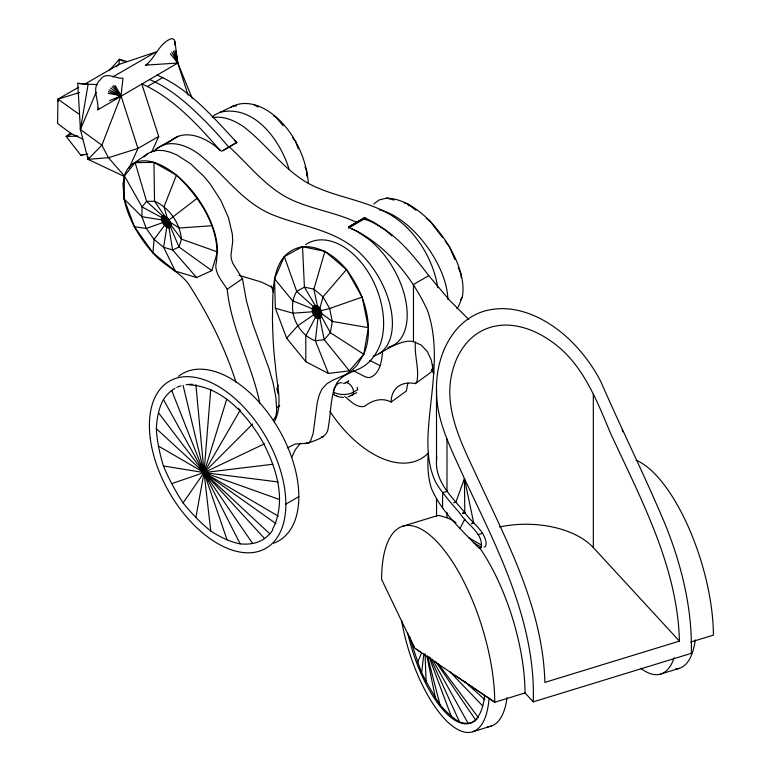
<?xml version="1.0" encoding="UTF-8"?>
<svg xmlns="http://www.w3.org/2000/svg" width="771" height="771" viewBox="0 0 771 771"><rect width="100%" height="100%" fill="white"/><g stroke="black" fill="none" stroke-linecap="round" stroke-linejoin="round"><path stroke-width="1.16" d="M274.322 421.814C283.641 404.245 276.336 384.006 275.411 365.396C273.348 350.169 272.818 334.787 272.433 319.435C273.213 293.79 269.204 253.09 302.521 246.672C320.148 245.727 335.173 256.059 346.034 269.021L346.478 269.551C359.084 286.455 367.632 306.405 368.403 327.665A67.703 43.745 66.8 0 1 363.787 354.265L349.369 370.803L328.436 373.482L305.808 361.705L305.808 335.828L320.148 308.439M484.159 547.111L485.306 546.649L485.952 544.991A8.365 3.209 72.9 0 0 485.855 541.107C483.157 529.224 471.283 522.372 464.797 512.609C452.201 497.247 435.172 482.135 436.511 460.374L436.511 389.692C435.798 357.734 451.295 321.295 484.005 311.214C514.883 302.213 546.803 318.201 568.969 339.095C581.768 351.268 592.485 365.579 600.648 381.231C621.686 429.447 645.125 476.594 665.508 525.09C681.795 565.769 692.464 609.292 691.336 653.336L533.253 701.861L525.032 692.936A120.507 46.193 72.9 0 0 479.369 547.429M236.09 382.589C225.248 348.087 208.729 315.512 189.281 285.106C180.029 271.305 163.221 265.677 152.918 252.782A66.711 34.512 55.3 0 1 134.433 226.751A67.096 34.714 55.3 0 1 124.179 199.188L124.401 175.855A66.865 34.589 55.3 0 1 135.156 162.652A66.451 34.377 55.3 0 1 153.94 162.402A66.248 34.281 55.3 0 1 175.441 174.352L176.443 175.162C200.508 197.819 222.414 230.895 215.793 265.378C215.697 274.601 222.607 281.849 227.214 289.241C231.127 329.159 252.117 364.5 259.808 403.426M78.44 87.335L57.941 99.16L57.594 123.456L70.797 133.393L82.458 138.973M192.249 98.447L177.773 63.029L145.7 65.13C155.713 57.69 159.414 42.232 171.904 38.55L174.092 39.485L174.95 41.692L177.773 63.029L97.821 109.858C99.151 99.883 90.949 88.395 99.97 80.088C105.974 70.807 115.139 78.893 122.994 78.237L121.018 95.797L101.878 145.189L88.029 159.366L124.141 176.376M415.473 341.977C414.066 355.2 419.443 368.567 416.928 381.655L415.338 383.63C402.057 380.701 391.128 387.871 391.167 402.038C382.059 397.277 372.104 400.216 364.596 406.375C356.597 408.196 350.285 400.881 344.733 396.342M428.223 454.003C427.385 465.347 427.972 476.854 431.22 487.812L431.365 488.255C441.407 512.06 461.559 529.735 479.061 548.22L480.372 548.393L481.287 547.304C483.166 532.809 467.159 524.829 460.393 513.958C452.028 503.848 442.901 494.288 436.116 482.993C428.821 468.527 427.471 452.047 427.992 436.087C429.881 394.424 441.561 351.412 427.548 310.617C412.832 278.292 388.199 247.799 356.462 230.895A66.576 38.434 60 0 0 351.537 228.852M318.384 318.635L318.596 306.752M220.207 150.47C197.588 124.806 173.62 98.004 141.758 83.856L158.691 136.457L137.97 148.417L108.422 157.708L88.029 159.366L80.415 129.528L80.55 125.991M432.888 364.471L432.107 370.649L430.517 372.624L415.338 383.63M174.747 44.949L174.95 41.692M88.029 159.366L88.183 156.995M436.511 460.374L436.752 456.875M168.02 218.482L167.355 227.59M272.712 530.101A85.176 52.621 43.8 0 1 269.811 533.811A85.379 52.736 43.8 0 1 264.53 538.505A85.263 45.026 44.6 0 1 241.034 543.94L240.157 543.863A85.292 38.068 48.3 0 1 227.031 539.787A85.253 38.049 48.3 0 1 210.762 531.017A85.273 33.336 54.1 0 1 195.873 517.428L204.045 472.584L210.762 389.172M152.918 252.782L154.104 239.482L167.856 220.814L197.521 198.002A66.508 34.406 55.3 0 0 176.443 175.162L153.94 162.402L135.156 162.652L124.401 175.855L122.984 184.144L124.141 198.995L134.433 226.751L152.918 252.782L175.354 271.113L196.615 277.55L211.823 270.621L217.499 251.915A67.202 34.772 55.3 0 0 212.333 225.701A66.932 34.628 55.3 0 0 197.521 198.002M382.512 352.154C381.77 361.416 379.766 374.398 369.521 377.626L365.849 377.115L353.465 370.812M428.955 656.728L451.151 715.989A84.617 20.615 59.8 0 1 440.029 704.887L435.336 697.456A84.511 13.791 65.2 0 1 426.064 681.198L421.641 672.794L423.819 653.837M124.439 176.01L108.422 157.708L101.878 145.189L80.415 129.528L80.83 126.03M319.165 307.224L315.378 340.811L328.436 373.482M80.415 129.528L88.125 84.241L77.755 83.345L80.415 129.528L96.124 92.327M287.544 447.826L295.206 444.029L308.304 443.171L310.636 440.771L313.113 433.63L317.276 402.539L319.078 395.378L321.921 389.162L326.769 383.833L332.648 380.276L345.109 374.812L351.528 370.735L357.118 365.194L363.787 354.265L368.403 327.665L362.158 297.086L346.478 269.551L324.948 251.356L302.521 246.672L284.316 256.57L274.515 278.784L275.353 308.227L286.648 338.151L305.808 361.705M317.228 318.394L323.01 296.835L346.478 269.551M166.199 226.934L168.579 219.08M324.948 251.356L313.903 289.135L324.234 339.674L349.369 370.803M316.63 318.076L318.645 311.33L318.028 306.27M407.859 383.235L406.346 391.032L391.167 402.038M195.873 517.428A85.292 33.346 54.1 0 1 183.074 502.904L204.045 472.584L226.684 399.359M223.224 150.692L236.803 142.394C213.056 117.173 189.599 89.157 157.053 75.028M436.511 389.692C436.039 421.602 451.96 450.322 464.441 478.637L455.892 502.094L453.685 502.769M291.91 457.039L295.409 449.56L300.507 443.238M176.443 175.162L164.059 206.647L169.842 227.734M165.601 226.452L167.856 220.814L167.461 217.875M316.033 317.768L318.645 311.33L320.563 309.171M373.733 204.016L378.966 200.026L386.676 198.089C403.773 198.822 417.872 209.23 429.64 220.747L430.131 221.248C443.99 236.514 455.738 254.045 461.019 274.187A67.703 33.799 54 0 1 462.166 297.461L458.408 306.713L456.866 308.525M421.641 672.823A84.771 11.035 72.2 0 1 417.766 661.884L421.506 653.162M129.133 168.117L137.97 148.417L121.018 95.797L115.158 85.552M151.511 152.465L158.691 136.457M272.587 529.282C287.419 500.495 275.96 465.992 261.379 439.48C245.708 413.593 221.556 386.416 189.213 384.874M460.065 528.289L464.846 519.162M97.821 109.858L98.727 108.162M165.013 225.97L167.856 220.814L169.524 220.419M278.177 385.066L276.866 388.661L278.061 393.769M210.762 531.007L204.045 472.584L240.157 410.268A85.292 60.514 71.6 0 0 238.287 408.245M314.925 316.833L318.645 311.33L320.977 309.894M460.383 300.035L462.166 297.461M347.808 381.973L348.694 380.835L344.955 382.994A7.132 4.115 60 0 1 352.733 388.411A7.132 4.115 60 0 1 350.371 395.658M314.423 316.216L318.645 311.33L329.641 308.487L362.158 297.086M273.377 420.253L275.864 416.167L276.722 410.509L275.912 397.499L273.252 383.669L269.224 369.328L252.474 323.039L246.354 300.43L242.441 278.697L232.794 263.325L231.261 258.805L231.021 254.835L232.726 241.419L232.302 233.999L228.447 217.653L220.882 200.527L210.242 184.067L204.055 176.549L190.668 163.818L176.742 154.875L170.034 152.138L163.645 150.615L157.708 150.345L152.359 151.347L147.753 153.583L132.535 164.127M286.648 338.151L297.702 325.863L318.645 311.33L321.555 311.436M109.125 70.662L119.37 59.309L127.34 61.603M308.304 443.171C316.177 439.653 327.82 437.783 328.292 427.115C331.202 412.35 329.988 396.304 337.091 382.647C342.488 374.696 352.068 372.22 360.288 368.307C370.099 363.286 376.855 353.937 380.517 343.731A67.482 43.6 66.8 0 0 374.764 284.364A66.229 42.791 66.8 0 0 316.418 240.301A67.646 43.716 66.8 0 0 305.586 244.658M163.934 224.795L167.856 220.814L169.919 221.152M174.872 388.391A85.273 46.954 75.9 0 0 171.711 390.502A85.292 46.964 75.9 0 0 163.442 399.571A85.273 39.639 72.8 0 0 158.479 412.755A85.292 39.649 72.8 0 0 156.359 428.676A85.292 34.232 67.5 0 0 158.489 446.091A85.273 34.232 67.5 0 0 163.433 465.973A85.292 31.958 60.9 0 0 171.711 483.619L204.045 472.584L252.609 424.05M143.965 157.014L147.753 153.583M313.913 315.59L318.645 311.33L321.729 312.236M116.267 66.74L118.879 64.456L156.118 51.908L112.778 76.927M474.29 721.319A84.617 29.876 56.8 0 0 475.726 720.095L477.076 718.919M212.189 117.009L214.617 114.985L233.035 106.147A66.451 41.971 65.2 0 1 253.938 104.663A66.248 41.846 65.2 0 1 275.536 116.566L283.082 125.712M163.442 224.101L167.856 220.814L170.314 221.884M70.807 133.181L66.2 136.477L81.032 155.501L87.74 153.882M227.214 289.241L242.441 278.697M177.619 63.116L175.942 51.262M115.158 99.247L121.018 95.797L113.742 85.668M77.755 83.345L84.82 84.116L118.879 64.456L119.37 59.309L123.668 61.275M147.502 86.4L162.797 77.572M81.032 155.501L83.085 154.316M156.301 148.976L171.605 140.149M162.98 145.141L178.274 136.313M236.803 142.394L221.508 151.232L213.981 145.141A66.566 38.434 60 0 0 169.919 141.691M364.269 218.039L364.76 217.634L364.76 218.723L348.473 228.12L348.926 226.732L364.269 217.914M468.749 319.483L449.753 300.459L428.772 275.652L413.468 284.489L413.468 341.659L421.159 345.042L427.356 351.634L431.249 359.951L433.794 373.231M276.712 407.502L279.738 405.758M379.101 353.638L393.914 345.08M356.751 392.651L348.135 396.872M285.848 504.128L298.83 496.63M162.951 223.417L167.856 220.814L179.248 228.023L212.333 225.701M313.113 314.173L318.645 311.33L321.892 313.045M71.115 134.019L66.2 136.477L77.9 136.062M163.442 465.973L204.045 472.584L264.53 443.759M305.094 443.682L307.118 442.814M145.7 65.13L147.907 64.205M109.482 100.654L121.018 95.797L112.2 86.4M389.307 347.075C397.2 344.704 404.929 339.597 413.468 341.659M312.814 313.383L318.645 311.33L332.291 321.42L368.403 327.665M464.797 512.609L462.59 513.284L464.797 512.609L464.441 478.637C497.43 548.624 535.932 622.024 533.253 701.861M473.712 522.989L471.505 523.663L473.712 522.989L464.441 478.637M478.213 534.602L482.617 533.243M679.434 641.106L544.866 682.412C542.948 607.876 506.325 540.413 475.9 474.387C461.395 443.19 443.643 408.871 451.922 373.366C455.324 358.207 463.198 343.625 475.967 334.402A59.02 53.517 46.1 0 1 506.383 325.083C523.278 325.372 539.295 332.552 552.749 342.411C582.934 364.076 596.581 400.178 610.478 433.071C640.903 499.097 677.516 566.56 679.434 641.106L593.323 547.593A76.204 43.995 0 0 0 499.502 527.007M525.032 692.936L494.751 702.236L454.9 675.319M690.691 642.079L713.406 635.111A120.507 46.193 72.9 0 0 636.104 460.248M472.69 731.756L491.185 726.08M660.92 673.979L679.415 668.293M58.201 101.252L57.941 99.16L79.586 92.53M402.655 526.275L437.35 515.645L439.239 515.5L446.987 517.784A120.507 46.193 72.9 0 1 456.018 522.632M220.159 112.209C254.575 104.345 280.461 140.65 289.202 169.639M162.189 221.99L167.856 220.814L170.844 223.311M312.515 312.592L318.645 311.33L321.931 314.558M321.343 437.003L323.483 436.665M158.479 446.091L204.045 472.584L272.78 464.258M343.471 383.351L344.271 383.254M161.92 221.258L167.856 220.814L170.979 224.004M236.524 105.897L233.035 106.147A66.865 42.241 65.2 0 0 230.616 107.448M84.82 84.116L97.127 84.588M161.65 220.525L167.856 220.814L171.114 224.698M312.188 311.021L318.645 311.33L321.815 315.262M343.48 397.402L338.816 396.872L334.865 395.35M156.349 428.676L204.045 472.584L278.292 481.981M134.433 226.751L146.288 228.467L167.856 220.814L181.426 239.116L217.499 251.915M312.168 310.241L318.645 311.33L321.69 315.965M108.239 93.31L121.018 95.797L110.494 87.942M161.38 219.186L167.856 220.814L171.104 225.884M386.676 198.089L393.952 200.055M404.014 202.773L407.474 203.708L415.974 210.29M238.952 275.305L261.542 282.099L274.331 288.393M275.353 308.227L292.922 313.199L318.645 311.33L330.335 332.677L363.787 354.265M312.149 309.47L318.645 311.33L321.189 317.103M108.393 91.624L121.018 95.797L109.087 89.86M451.17 716.028A84.656 20.644 59.8 0 0 459.555 721.984L460.171 722.157A84.617 29.876 56.8 0 0 472.931 722.128M161.39 218.569L167.856 220.814L170.95 226.375M158.479 412.755L204.045 472.584L279.391 499.473M149.401 79.442C171.846 88.867 189.994 105.926 206.965 122.926A281.502 162.527 60 0 1 223.648 141.122L228.958 147.377M356.578 222.318C334.71 212.006 310.135 209.105 288.499 198.282C264.858 186.11 248.493 164.377 229.151 146.808M161.399 217.962L167.856 220.814L170.796 226.876M379.997 365.627L369.675 360.356M312.38 308.101L318.645 311.33L320.803 317.546M253.938 104.663L258.044 106.986M273.416 115.66L276.49 117.394M468.816 537.811L481.644 545.155M163.442 399.571L204.045 472.584L278.292 516.175M473.192 542.418L481.287 547.304M161.688 216.998L167.856 220.814L179.026 247.028L211.823 270.621M312.64 307.513L318.645 311.33L320.428 317.98M420.282 651.929L414.885 648.199A3.682 2.13 0 0 1 414.605 647.91L410.239 639.082M416.147 649.124L494.751 702.236A120.507 46.193 72.9 0 0 438.169 543.035A120.507 46.193 72.9 0 0 381.597 579.378L413.911 646.696M161.968 216.651L167.856 220.814L170.246 227.551M171.711 390.502L204.045 472.584L276.085 523.711M57.941 99.16L79.018 114.156M312.901 306.925L318.645 311.33L319.493 318.49M426.363 218.328L430.131 221.248L442.554 237.603M162.257 216.294L167.856 220.814L169.447 227.917M464.537 681.41L484.863 699.74M183.074 385.317L204.045 472.584L269.811 533.811M124.141 198.995L141.931 216.728L146.288 228.467L154.104 239.482L163.597 247.24L172.598 249.968L196.615 277.55M163.038 215.947L167.856 220.814L172.598 249.968L179.026 247.028L181.426 239.116C179.845 222.983 169.466 207.813 154.537 201.25L146.586 201.356L142.037 206.936L141.931 216.728L167.856 220.814L168.483 227.937M449.657 671.493L482.829 706.091M313.643 306.077L318.645 311.33L318.934 318.558M195.873 384.584L204.045 472.584L264.53 538.505M163.529 215.938L167.856 220.814L167.914 227.763M234.384 140.312L236.61 142.963M274.515 278.784L292.566 300.748L318.645 311.33L316.871 305.663M314.125 305.817L318.645 311.33L316.274 305.538M170.304 53.71L177.773 63.029L188.085 95.064M292.595 137.73L295.524 141.421L298.31 148.88M164.03 215.928L167.856 220.814L163.597 247.24L175.354 271.113M428.772 275.652C412.919 254.902 395.937 233.468 371.757 222.067A66.576 38.434 60 0 0 363.873 219.099M445.166 241.034L449.454 246.681L452.693 254.391M438.342 663.802L478.338 717.608M314.607 305.547L318.645 311.33L296.71 291.342L284.316 256.57M227.031 539.777L204.045 472.584L252.609 543.478M435.644 661.451L475.726 720.104M165.119 216.256L167.856 220.814L142.037 206.936L124.401 175.855M407.474 203.708L408.64 205.77M432.386 659.215L468.132 723.352M171.837 52.129L177.773 63.029L176.251 54.037M165.717 216.593L167.856 220.814L146.586 201.356L135.156 162.652M204.045 472.584L240.157 543.863M315.676 305.412L318.645 311.33L304.42 287.159L302.521 246.672M430.237 657.547L459.545 721.955M452.76 254.546L454.823 259.461M458.244 267.585L461.019 274.187L461.193 277.685M166.314 216.93L167.856 220.814L154.537 201.25L153.94 162.402M305.027 166.825L306.675 171.239A67.202 42.453 65.2 0 1 308.275 183.103M173.35 51.098L177.773 63.029L174.844 50.79M271.219 285.868L273.503 292.325M357.137 387.36L357.763 389.654L353.561 392.082A14.264 8.24 0 0 1 333.39 392.082M427.462 656.015L440.029 704.887M622.236 429.466L622.727 431.77M426.932 656.16L435.336 697.456M425.072 653.866L426.064 681.207M306.8 176.029L306.675 171.239A66.932 42.28 65.2 0 0 295.524 141.421M436.54 498.962L436.559 516.628M593.323 394.203L593.323 547.593M446.987 439.123L446.987 491.349L442.583 492.708L442.583 508.06M446.987 512.243L446.987 517.784M391.899 235.936A66.566 38.434 60 0 0 384.71 229.613L374.272 222.578L364.76 217.634L348.473 227.031L357.995 231.975L368.432 239.01A66.566 38.434 60 0 1 405.999 301.981A66.566 38.434 60 0 1 387.9 347.644M153.834 151.367A66.566 38.434 60 0 1 198.687 153.969C223.262 173.273 241.381 201.327 270.862 214.068C298.271 225.556 329.631 228.746 353.629 247.558A66.566 38.434 60 0 1 391.196 310.53A66.566 38.434 60 0 1 373.087 356.192M276.596 117.462A66.451 41.971 65.2 0 1 295.601 141.459M437.658 287.699A66.566 38.434 60 0 0 399.523 221.065C372.856 199.911 336.917 199.082 307.725 183.016C283.073 168.907 266.737 144.697 244.58 127.475A66.566 38.434 60 0 0 213.239 117.52M379.245 209.731A66.229 33.057 54 0 1 430.777 252.03A67.482 33.683 54 0 1 447.845 299.427M428.483 452.895A96.481 55.705 60 0 1 329.959 411.386M431.895 369.386A96.481 55.705 60 0 1 433.562 373.858M336.57 395.658A7.132 4.115 -60 0 1 334.219 388.411A7.132 4.115 -60 0 1 341.996 382.994M183.074 502.894A85.273 31.948 60.9 0 1 171.721 483.61M176.838 387.36A85.273 46.954 75.9 0 1 180.944 385.818M186.196 384.7A85.292 54.49 75.8 0 1 192.605 384.334M178.544 376.277A96.481 55.705 60 0 1 279.343 430.257A96.481 55.705 60 0 1 273.609 543.227M489.103 697.928A96.481 36.979 72.9 0 1 449.368 723.535A96.481 36.979 72.9 0 1 401.624 620.636M507.039 697.707A96.481 36.989 72.9 0 1 487.417 726.774M484.525 696.454A87.499 33.538 72.9 0 1 450.158 716.808A87.499 33.538 72.9 0 1 407.647 632.789M417.776 661.855A84.521 10.987 72.2 0 1 411.444 642.455M411.396 642.378A84.771 11.035 72.2 0 1 409.497 636.104M674.143 657.634A96.481 36.989 72.9 0 1 640.614 668.226M695.269 639.911A96.481 36.979 72.9 0 1 675.656 668.987M332.291 321.42L330.335 332.677L324.234 339.674L315.378 340.811C296.69 334.094 286.137 308.689 296.71 291.342L304.42 287.159L313.903 289.135L323.01 296.835L329.641 308.487L332.291 321.42M150.258 438.265A96.481 55.705 60 0 0 260.627 550.725A96.481 55.705 60 0 0 241.998 405.228A96.481 55.705 60 0 0 150.258 438.265"/></g></svg>
